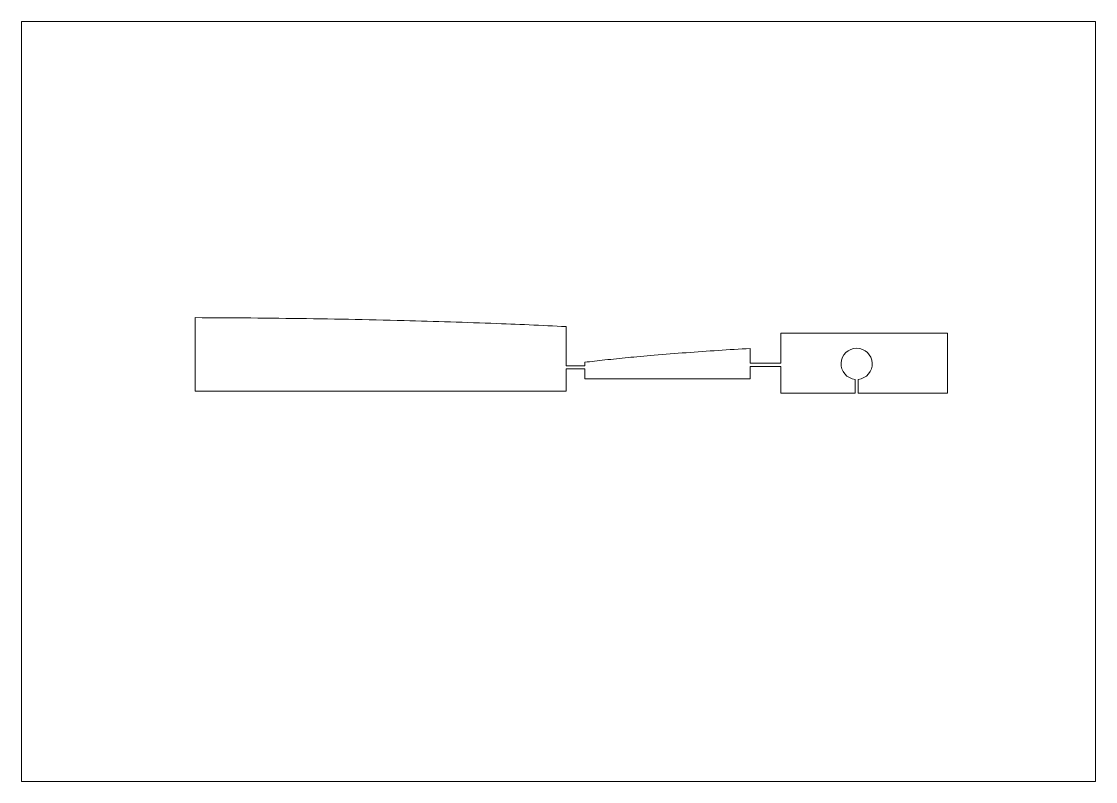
# Paper-space layout 'Sheet' of a CAD drawing. Header units: millimetres. Extents: x 0 to 420, y 0 to 297.
# The model-space entities are those that its viewports show. They can reach past a viewport. Long polylines and large blocks are cut down to what shows.
import ezdxf

# ---------------------------------------------------------------- set-up
doc = ezdxf.new("R2010")
doc.units = ezdxf.units.MM
doc.layers.add('Geometries', color=7, linetype='Continuous')

msp = doc.modelspace()

# ---------------------------------------------------------------- linework, layer by layer
at = {"layer": 'Geometries', "linetype": 'Continuous', "lineweight": 13}
for p, q in [((67.94, 152.56), (67.94, 181.27)), ((213.04, 177.77), (213.04, 162.44)), ((296.94, 163.48), (296.94, 175.23)), ((362.06, 175.23), (296.94, 175.23)), ((362.06, 151.73), (362.06, 175.23)), ((284.94, 163.48), (284.94, 169.23)), ((220.25, 163.82), (220.25, 162.44)), ((220.25, 162.44), (213.04, 162.44)), ((213.04, 161.23), (220.25, 161.23)), ((213.04, 161.23), (213.04, 152.56)), ((220.25, 161.23), (220.25, 157.32)), ((296.94, 163.48), (284.94, 163.48)), ((284.94, 162.23), (296.94, 162.23)), ((284.94, 157.32), (284.94, 162.23)), ((296.94, 151.73), (296.94, 162.23)), ((284.94, 157.32), (220.25, 157.32)), ((325.99, 157.16), (325.99, 151.73)), ((327.19, 151.73), (327.19, 157.16)), ((67.94, 152.56), (213.04, 152.56)), ((296.94, 151.73), (325.99, 151.73)), ((327.19, 151.73), (362.06, 151.73))]:
    msp.add_line(p, q, dxfattribs=at)
at = {"layer": 'Geometries', "linetype": 'Continuous', "lineweight": 13, "flags": 128}
for points in [[(213.04, 177.77), (211.23, 177.87), (209.42, 177.96), (207.61, 178.04), (205.8, 178.13), (203.98, 178.22), (202.17, 178.3), (200.36, 178.38), (198.55, 178.46), (196.74, 178.54), (194.93, 178.62), (193.11, 178.69), (191.3, 178.76), (189.49, 178.84), (187.68, 178.91), (185.86, 178.98), (183.6, 179.06), (181.33, 179.14), (179.07, 179.22), (176.8, 179.3), (174.53, 179.38), (172.27, 179.46), (170, 179.53), (167.73, 179.6), (165.47, 179.67), (163.2, 179.74), (160.93, 179.81), (158.67, 179.87), (156.4, 179.94), (154.13, 180), (151.86, 180.06), (149.6, 180.12), (146.88, 180.19), (144.16, 180.25), (141.43, 180.32), (138.71, 180.38), (135.99, 180.44), (133.27, 180.5), (130.55, 180.55), (127.83, 180.61), (125.11, 180.66), (122.39, 180.71), (119.66, 180.75), (116.94, 180.8), (114.22, 180.84), (111.5, 180.88), (108.78, 180.92), (106.05, 180.96), (103.33, 180.99), (100.61, 181.03), (97.89, 181.06), (95.17, 181.09), (92.44, 181.11), (89.72, 181.14), (87, 181.16), (84.28, 181.18), (81.55, 181.2), (78.83, 181.22), (76.11, 181.23), (73.39, 181.25), (70.66, 181.26), (67.94, 181.27)], [(284.94, 169.23), (283.38, 169.14), (281.81, 169.05), (280.25, 168.96), (278.68, 168.86), (277.12, 168.76), (275.55, 168.66), (273.99, 168.56), (272.43, 168.46), (270.86, 168.36), (269.3, 168.25), (267.73, 168.15), (266.17, 168.04), (264.61, 167.93), (263.04, 167.81), (261.48, 167.7), (259.92, 167.58), (258.35, 167.47), (256.79, 167.35), (255.23, 167.23), (253.66, 167.1), (252.1, 166.98), (250.54, 166.85), (248.98, 166.72), (247.42, 166.59), (246.05, 166.47), (244.69, 166.35), (243.33, 166.23), (241.97, 166.1), (240.62, 165.98), (239.48, 165.87), (238.35, 165.77), (237.22, 165.66), (236.08, 165.55), (234.95, 165.44), (233.82, 165.32), (232.69, 165.21), (231.56, 165.09), (230.42, 164.97), (229.29, 164.85), (228.16, 164.73), (227.03, 164.61), (226.06, 164.5), (225.09, 164.39), (224.12, 164.28), (223.15, 164.17), (222.18, 164.06), (221.21, 163.94), (220.25, 163.82)]]:
    msp.add_lwpolyline(points, dxfattribs=at)
at = {"layer": 'Geometries', "linetype": 'Continuous', "lineweight": 13}
msp.add_arc((326.59, 163.23), 6.1, 275.6448, 264.3552, dxfattribs=at)

psp = doc.layouts.new('Sheet')

# ---------------------------------------------------------------- viewports
at = {"layer": '0'}
psp.add_viewport(center=(210, 148.5), size=(420, 297), view_center_point=(210, 148.5), view_height=297, dxfattribs=at)

doc.saveas('drawing.dxf')
